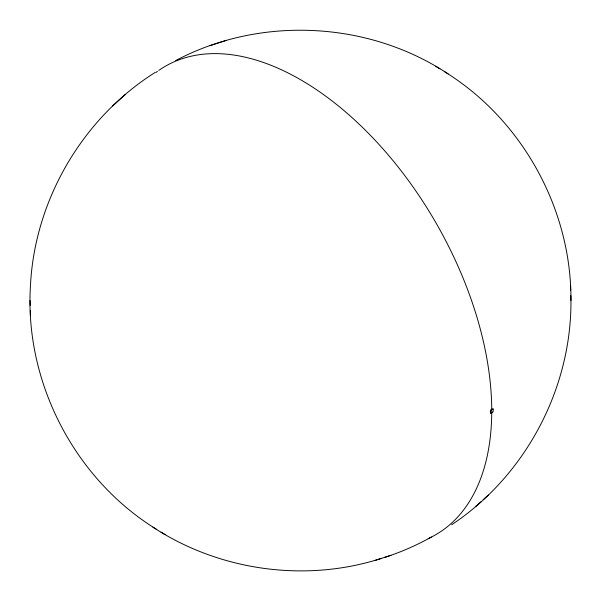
<?xml version="1.0" encoding="UTF-8"?>
<svg xmlns="http://www.w3.org/2000/svg" width="601" height="601" viewBox="0 0 601 601"><rect width="100%" height="100%" fill="white"/><g stroke="black" fill="none" stroke-linecap="round" stroke-linejoin="round"><path stroke-width="0.9" d="M156.786 529.504C74.539 479.08 24.34 381.898 30.456 285.648C34.67 199.975 82.585 118.127 155.156 72.436M444.214 71.496C522.111 119.366 571.589 209.118 570.95 300.5C571.506 388.937 525.319 475.819 451.636 524.756M125.046 94.725L112.695 105.949M475.954 506.275L481.078 501.64M483.227 499.649L488.305 495.051M490.521 410.205L493.151 408.965L493.151 411.73C489.026 415.99 489.665 408.688 493.151 408.965M490.521 412.97L492.114 412.046M431.413 537.054C416.455 545.34 400.717 552.319 384.407 557.45M175.657 60.596C260.233 15.739 368.338 20.93 448.128 73.893M225.916 40.583L210.019 45.668M152.872 527.107C219.433 570.837 305.789 582.925 381.605 558.321M375.084 560.417L390.981 555.332M435.725 66.283L439.909 68.852M161.091 532.148L165.275 534.717M570.559 285.956L570.68 290.538M570.815 295.594L570.95 300.5M30.05 300.5L30.185 305.406M30.32 310.462L30.441 315.044M490.762 410.348L490.762 413.105M491.738 411.835A270.45 156.147 60 0 1 428.19 538.609M155.975 72.451A270.45 156.147 60 0 1 157.409 71.384M158.874 70.347A270.45 156.147 60 0 1 369.022 133.903A270.45 156.147 60 0 1 491.738 410.04"/></g></svg>
